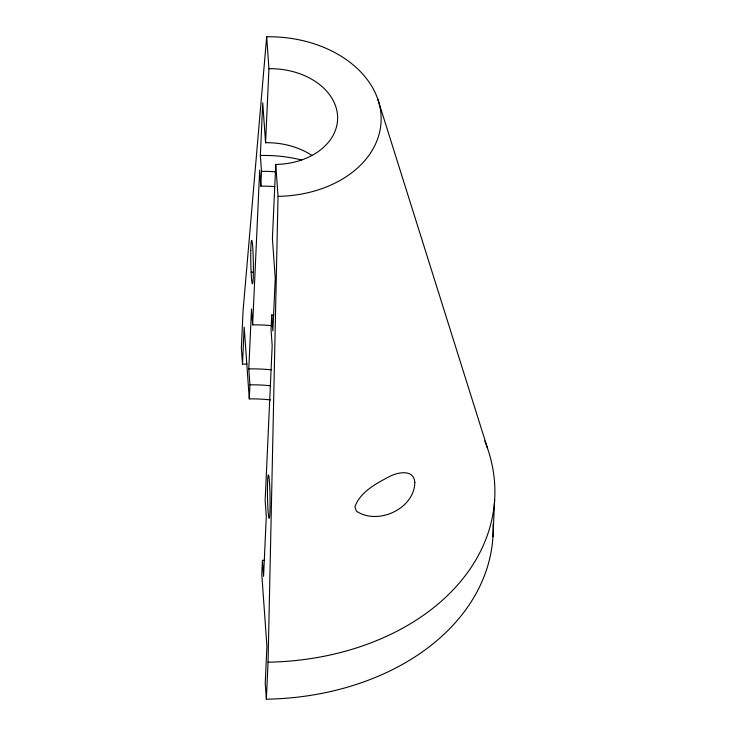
<?xml version="1.0" encoding="UTF-8"?>
<svg xmlns="http://www.w3.org/2000/svg" width="736" height="736" viewBox="0 0 736 736"><rect width="100%" height="100%" fill="white"/><g stroke="black" fill="none" stroke-linecap="round" stroke-linejoin="round"><path stroke-width="1.1" d="M493.129 524.124A239.458 175.416 2.6 0 1 266.368 699.2L268.051 662.188L278.033 196.365L275.761 164.45A65.311 47.84 2.6 0 0 337.539 115.451A65.311 47.84 2.6 0 0 268.944 68.715L266.671 36.8A108.845 79.736 2.6 0 1 381 114.696A108.845 79.736 2.6 0 1 278.033 196.365M246.983 364.072A217.69 159.473 2.6 0 0 242.494 364.108L244.177 327.106L249.292 398.912A119.729 87.704 2.6 0 1 270.618 399.933M249.292 398.912L249.927 384.845L248.796 368.892L251.519 308.936L252.65 324.889A119.729 87.704 2.6 0 1 271.851 325.689M252.65 324.889L259.679 170.191L260.82 186.153A97.962 71.76 2.6 0 1 274.684 186.631M260.82 186.153L261.492 171.35L260.351 155.388L262.734 102.838L265.576 142.729A65.311 47.84 2.6 0 1 311.871 155.416M265.576 142.729L268.944 68.715M275.761 164.45L272.403 238.473L275.246 278.364L272.854 330.915L271.722 314.953A97.962 71.76 2.6 0 0 273.847 314.907M271.722 314.953L271.05 329.765L272.182 345.718L265.162 500.416L266.294 516.368L263.571 576.325L262.439 560.363A119.729 87.704 2.6 0 0 264.564 560.317M262.439 560.363L261.795 574.43L266.91 646.236L265.236 683.247L266.368 699.2M492.964 536.756L494.638 499.744M266.671 36.8L243.036 311.144L241.362 348.156L242.494 364.108M251.123 272.237L253.414 272.191M260.351 155.388L272.099 155.609A119.729 87.704 2.6 0 1 301.493 159.951M377.798 99.167L487.536 448.362M484.794 441.039A239.458 175.416 2.6 0 1 268.051 662.188M248.796 368.892A141.496 103.656 2.6 0 1 271.198 369.803M249.927 384.845A119.729 87.704 2.6 0 1 270.195 385.756M261.492 171.35A97.962 71.76 2.6 0 1 275.356 171.828M414.828 482.485C414.313 509.091 377.439 525.624 356.334 511.078L354.881 506.736C360.53 491.519 376.611 483.313 390.356 476.091C398.765 472.043 413.899 469.218 414.828 482.485M250.792 250.479A21.767 1.27 89 0 0 252.393 283.811A21.767 1.27 89 0 0 253.009 251.896A21.767 1.27 89 0 0 250.792 250.479M267.499 485.042A21.767 1.27 89 0 0 269.1 518.374A21.767 1.27 89 0 0 269.716 486.459A21.767 1.27 89 0 0 267.499 485.042"/></g></svg>
